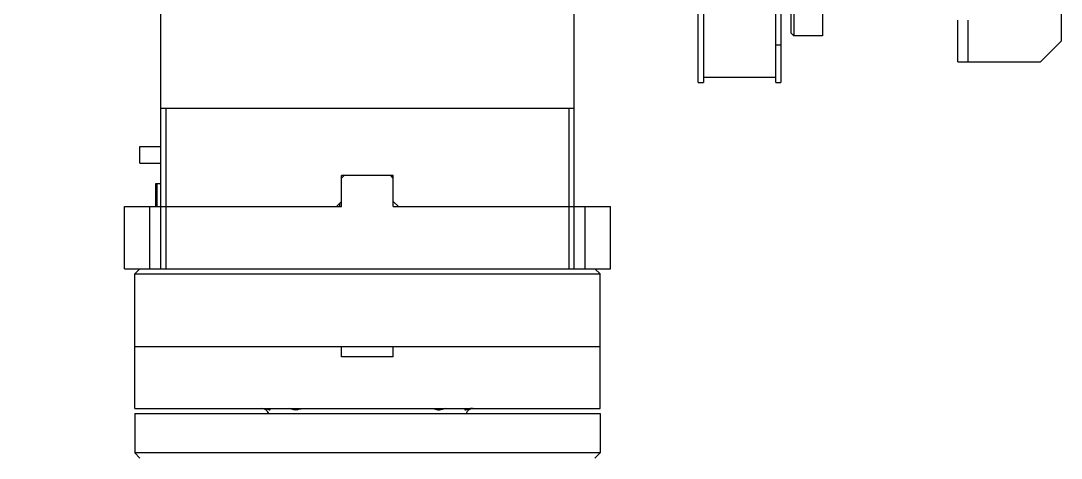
# Model space of a CAD drawing. Header units: millimetres. Extents: x 0 to 594, y 0 to 420.
# Drawn here: x 453.1 to 503.4, y 310.9 to 332 of the extents above; entities that cross this region are included whole.
import ezdxf

# ---------------------------------------------------------------- set-up
doc = ezdxf.new("R2010")
doc.units = ezdxf.units.MM
doc.header["$LTSCALE"] = 32.67
doc.layers.get('0').update_dxf_attribs({"linetype": 'CONTINUOUS'})
doc.layers.add('AXIS', color=7, linetype='CONTINUOUS')
doc.layers.add('NOTE', color=7, linetype='CONTINUOUS')
doc.styles.get("Standard").update_dxf_attribs({"font": 'txt', "width": 0.85})
doc.dimstyles.get("Standard").update_dxf_attribs({"dimtxt": 3.5, "dimasz": 3.5, "dimexe": 1.5, "dimexo": 1, "dimtad": 1, "dimtxsty": 'STANDARD', "dimcen": 0.09, "dimadec": 0, "dimazin": 0, "dimtol": 1, "dimtp": 0.01, "dimtm": 0.01, "dimtfac": 1, "dimtofl": 0, "dimtmove": 0, "dimatfit": 3, "dimfxl": 1, "dimtolj": 1, "dimarcsym": 0})

msp = doc.modelspace()

# ---------------------------------------------------------------- linework, layer by layer
at = {"color": 7, "linetype": 'CONTINUOUS'}
for p, q in [((485.864, 329.038), (485.864, 367.038)), ((486.114, 367.038), (486.114, 329.038)), ((490.364, 331.413), (490.364, 364.663)), ((491.864, 362.21), (491.864, 331.288)), ((459.864, 348.038), (459.864, 320.038)), ((479.864, 320.038), (479.864, 348.038)), ((503.414, 344.163), (503.414, 331.038)), ((490.489, 342.721), (490.489, 331.288)), ((489.864, 337.238), (489.864, 329.038)), ((489.614, 329.038), (489.614, 332.847)), ((498.414, 330.038), (498.414, 332.038)), ((498.914, 330.038), (498.914, 332.038)), ((490.364, 331.413), (490.489, 331.288)), ((489.614, 330.861), (489.864, 330.861)), ((502.414, 330.038), (503.414, 331.038)), ((498.414, 330.038), (502.414, 330.038)), ((486.114, 329.288), (489.614, 329.288)), ((485.864, 329.038), (486.114, 329.038)), ((489.614, 329.038), (489.864, 329.038)), ((459.864, 327.788), (479.864, 327.788)), ((460.114, 327.788), (460.114, 320.038)), ((479.614, 320.038), (479.614, 327.788)), ((458.864, 325.138), (458.864, 325.938)), ((458.864, 325.938), (459.864, 325.938)), ((458.864, 325.138), (459.864, 325.138)), ((468.739, 324.538), (468.614, 324.413)), ((468.614, 323.038), (468.614, 324.538)), ((471.114, 324.538), (468.614, 324.538)), ((471.114, 324.413), (470.989, 324.538)), ((471.114, 323.038), (471.114, 324.538)), ((459.614, 324.138), (459.614, 323.038)), ((459.864, 324.138), (459.614, 324.138)), ((459.704, 323.038), (459.704, 324.138)), ((458.114, 320.038), (458.114, 323.038)), ((458.114, 323.038), (468.614, 323.038)), ((459.342, 320.038), (459.342, 323.038)), ((468.364, 323.038), (468.614, 323.288)), ((468.514, 323.188), (468.514, 323.038)), ((471.114, 323.288), (471.364, 323.038)), ((471.114, 323.038), (481.614, 323.038)), ((480.387, 320.038), (480.387, 323.038)), ((481.614, 320.038), (481.614, 323.038)), ((458.114, 320.038), (481.614, 320.038)), ((458.864, 320.038), (458.614, 319.788)), ((480.864, 320.038), (481.114, 319.788)), ((458.614, 313.288), (458.614, 319.788)), ((458.614, 319.788), (481.114, 319.788)), ((481.114, 313.288), (481.114, 319.788)), ((458.614, 316.288), (468.614, 316.288)), ((468.614, 315.788), (468.614, 316.288)), ((471.114, 315.788), (471.114, 316.288)), ((471.114, 316.288), (481.114, 316.288)), ((471.114, 315.788), (468.614, 315.788)), ((458.614, 313.288), (481.114, 313.288)), ((458.614, 313.038), (458.614, 311.138)), ((465.09, 313.27), (465.09, 313.224)), ((466.465, 313.288), (466.465, 313.224)), ((473.263, 313.288), (473.263, 313.224)), ((474.638, 313.27), (474.638, 313.224)), ((481.114, 313.038), (481.114, 311.138)), ((458.864, 310.888), (458.614, 311.138)), ((481.114, 311.138), (458.614, 311.138)), ((480.864, 310.888), (481.114, 311.138))]:
    msp.add_line(p, q, dxfattribs=at)
for centre, radius, start, end in [((464.739, 312.913), 0.375, 19.5701, 90), ((464.712, 312.252), 1.043, 74.0628, 75.0151), ((464.677, 312.137), 1.163, 69.1957, 73.9885), ((474.989, 312.913), 0.375, 90, 160.4299), ((475.072, 312.077), 1.226, 108.7344, 110.7419), ((475.04, 312.173), 1.126, 106.2835, 108.7414)]:
    msp.add_arc(centre, radius, start, end, dxfattribs=at)
for points, knots in [([(464.778, 313.288), (464.829, 313.288), (464.898, 313.28), (464.964, 313.264), (464.981, 313.259)], [0, 0, 0, 0, 0.746884, 1, 1, 1, 1]), ([(465.009, 313.288), (465.043, 313.288), (465.09, 313.279), (465.13, 313.247), (465.141, 313.23), (465.14, 313.223)], [0, 0, 0, 0, 0.651831, 0.866003, 1, 1, 1, 1]), ([(465.14, 313.223), (465.14, 313.221), (465.138, 313.215), (465.125, 313.213), (465.11, 313.217), (465.097, 313.221), (465.09, 313.224)], [0, 0, 0, 0, 0.137487, 0.313245, 0.597702, 1, 1, 1, 1]), ([(466.465, 313.224), (466.415, 313.205), (466.28, 313.231), (466.162, 313.271), (466.09, 313.282)], [0, 0, 0, 0, 0.423753, 1, 1, 1, 1]), ([(466.465, 313.224), (466.491, 313.234), (466.592, 313.268), (466.698, 313.288), (466.778, 313.288)], [0, 0, 0, 0, 0.255984, 1, 1, 1, 1]), ([(472.951, 313.288), (472.977, 313.288), (473.084, 313.281), (473.188, 313.252), (473.263, 313.224)], [0, 0, 0, 0, 0.245986, 1, 1, 1, 1]), ([(473.631, 313.281), (473.56, 313.269), (473.445, 313.229), (473.313, 313.205), (473.263, 313.224)], [0, 0, 0, 0, 0.576869, 1, 1, 1, 1]), ([(474.588, 313.223), (474.588, 313.23), (474.598, 313.247), (474.638, 313.279), (474.686, 313.288), (474.719, 313.288)], [0, 0, 0, 0, 0.134162, 0.34838, 1, 1, 1, 1]), ([(474.638, 313.224), (474.631, 313.221), (474.619, 313.217), (474.603, 313.213), (474.591, 313.215), (474.588, 313.221), (474.588, 313.223)], [0, 0, 0, 0, 0.402379, 0.686911, 0.862584, 1, 1, 1, 1]), ([(474.951, 313.288), (474.932, 313.288), (474.855, 313.285), (474.78, 313.269), (474.725, 313.253)], [0, 0, 0, 0, 0.247631, 1, 1, 1, 1])]:
    msp.add_open_spline(points, degree=3, knots=knots, dxfattribs=at)
at = {"layer": 'AXIS', "color": 7, "linetype": 'CONTINUOUS'}
for p, q in [((491.864, 331.288), (490.489, 331.288)), ((458.614, 316.288), (458.614, 319.788)), ((481.114, 316.288), (481.114, 319.788)), ((458.614, 316.288), (481.114, 316.288)), ((458.614, 313.038), (458.614, 311.138)), ((458.614, 313.038), (481.114, 313.038)), ((481.114, 313.038), (481.114, 311.138))]:
    msp.add_line(p, q, dxfattribs=at)

# ---------------------------------------------------------------- leaders
at = {"layer": 'NOTE', "color": 2, "linetype": 'CONTINUOUS'}
msp.add_leader([(465.721, 342.127), (411.08, 312.705), (405.08, 312.705)], dimstyle='STANDARD', override={"dimtad": 0, "dimldrblk": 'DOT'}, dxfattribs=at)

doc.saveas('drawing.dxf')
